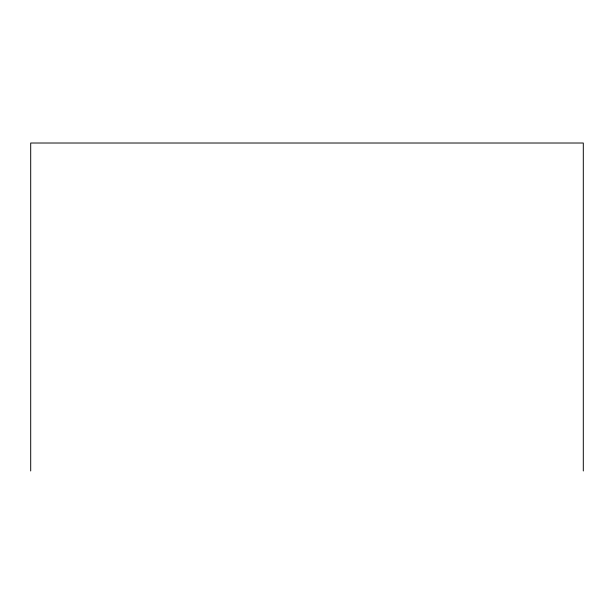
<?xml version="1.0" encoding="UTF-8"?>
<svg xmlns="http://www.w3.org/2000/svg" width="614" height="614" viewBox="0 0 614 614"><rect width="100%" height="100%" fill="white"/><g stroke="black" fill="none" stroke-linecap="round" stroke-linejoin="round"><path stroke-width="0.92" d="M583.3 470.984L583.3 143.016L30.7 143.016L30.7 470.984"/></g></svg>
